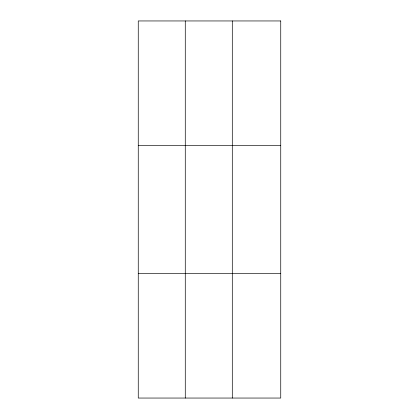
<?xml version="1.0" encoding="UTF-8"?>
<svg xmlns="http://www.w3.org/2000/svg" width="419" height="419" viewBox="0 0 419 419"><rect width="100%" height="100%" fill="white"/><g stroke="black" fill="none" stroke-linecap="round" stroke-linejoin="round"><path stroke-width="0.63" d="M185.277 398.05L185.277 20.95M232.299 398.05L232.299 20.95M138.26 145.393L280.74 145.393M138.26 273.607L280.74 273.607M280.74 20.95L280.74 398.05L138.26 398.05L138.26 20.95L280.74 20.95"/></g></svg>
